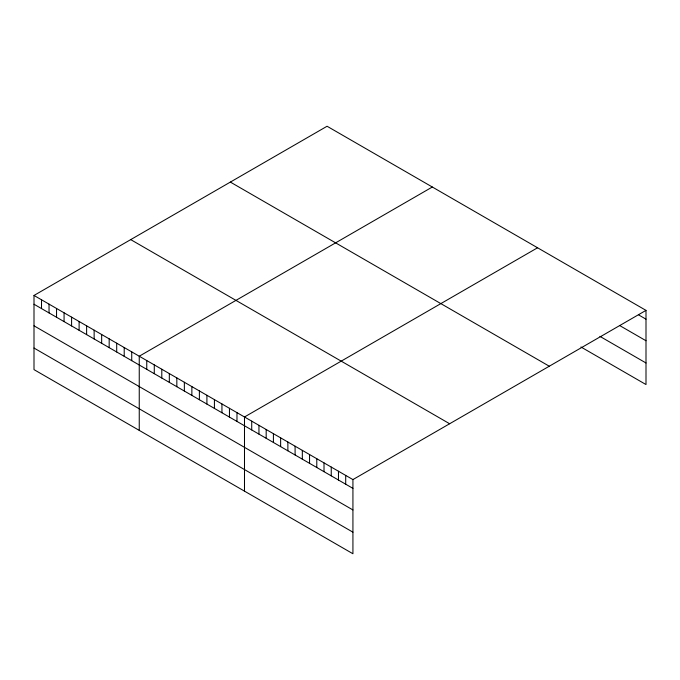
<?xml version="1.0" encoding="UTF-8"?>
<svg xmlns="http://www.w3.org/2000/svg" width="680" height="680" viewBox="0 0 680 680"><rect width="100%" height="100%" fill="white"/><g stroke="black" fill="none" stroke-linecap="round" stroke-linejoin="round"><path stroke-width="1.02" d="M352.928 509.949L352.928 479.587L34 295.451L34 369.623L352.928 553.75L352.928 509.949L34 325.813M580.941 346.987L646 384.548L646 310.377L327.072 126.251L34 295.451M432.319 187.017L139.247 356.218L139.247 430.38M537.565 247.775L244.494 416.976L244.494 491.147M352.928 479.587L646 310.377M638.775 314.993L646 319.166M619.794 325.618L646 340.748M599.913 336.362L646 362.975M230.358 182.087L549.287 366.223M130.713 239.615L449.642 423.75M34 304.24L352.928 488.376M34 348.041L352.928 532.177M345.703 475.413L345.703 484.194M338.47 471.24L338.47 480.021M331.245 467.067L331.245 475.847M324.012 462.893L324.012 471.673M316.786 458.719L316.786 467.5M309.553 454.546L309.553 463.327M302.328 450.373L302.328 459.153M295.094 446.199L295.094 454.979M287.87 442.017L287.87 450.806M280.636 437.844L280.636 446.633M273.411 433.67L273.411 442.459M266.177 429.497L266.177 438.285M258.952 425.323L258.952 434.112M251.719 421.149L251.719 429.938M236.98 412.641L236.98 421.43M229.457 408.298L229.457 417.087M221.944 403.962L221.944 412.743M214.421 399.619L214.421 408.408M206.907 395.275L206.907 404.065M199.385 390.94L199.385 399.721M191.87 386.597L191.87 395.386M184.356 382.253L184.356 391.043M176.834 377.918L176.834 386.707M169.32 373.575L169.32 382.364M161.797 369.24L161.797 378.021M154.283 364.897L154.283 373.685M146.761 360.553L146.761 369.342M131.733 351.875L131.733 360.663M124.21 347.531L124.21 356.32M116.696 343.196L116.696 351.985M109.174 338.852L109.174 347.642M101.66 334.517L101.66 343.298M94.138 330.174L94.138 338.963M86.623 325.83L86.623 334.62M79.109 321.495L79.109 330.284M71.587 317.152L71.587 325.941M64.073 312.808L64.073 321.598M56.55 308.474L56.55 317.262M49.036 304.13L49.036 312.919M41.514 299.795L41.514 308.575"/></g></svg>
